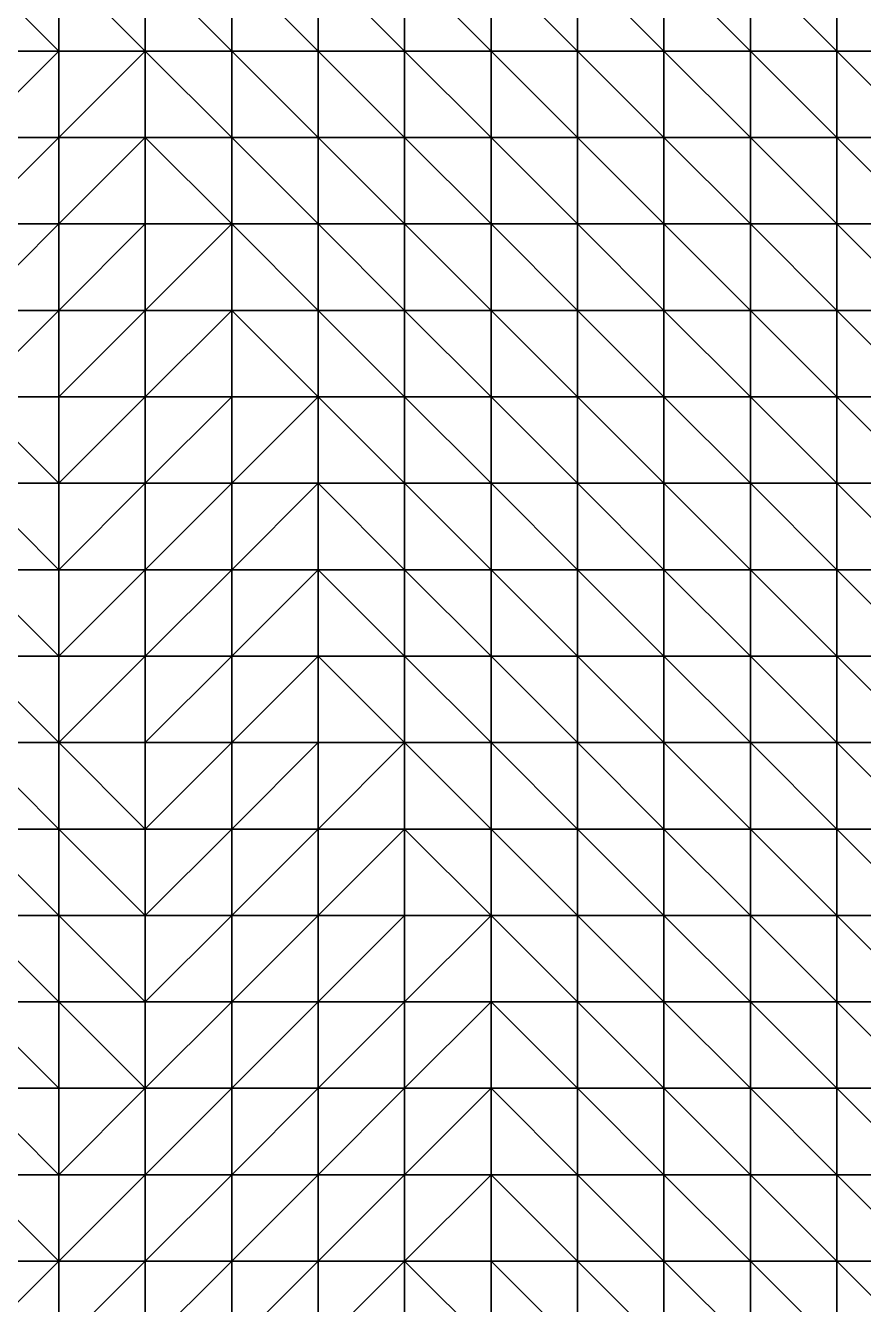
# Model space of a CAD drawing. Header units: metres. Extents: x -315 to 301, y -240 to 232.
# Drawn here: x 145.9 to 223.5, y -4 to 114.4 of the extents above; entities that cross this region are included whole.
import ezdxf

# ---------------------------------------------------------------- set-up
doc = ezdxf.new("R2010")
doc.units = ezdxf.units.M

msp = doc.modelspace()

# ---------------------------------------------------------------- linework, layer by layer
for points in [[(149, 112, -397.8098), (149, 120, -401.5745), (141, 120, -398.2804), (141.0001, 120.0001, -398.2803)], [(149, 112, -397.8098), (141, 120, -398.2804), (141, 112, -390.2804), (141.0001, 112.0001, -390.2803)], [(149, 120, -401.5745), (157, 112, -401.104), (157, 120, -402.5157), (157.0001, 120.0001, -402.5156)], [(149, 120, -401.5745), (149, 112, -397.8098), (157, 112, -401.104), (157.0001, 112.0001, -401.1039)], [(157, 120, -402.5157), (165, 112, -401.5745), (165, 120, -401.5745), (165.0001, 120.0001, -401.5745)], [(157, 120, -402.5157), (157, 112, -401.104), (165, 112, -401.5745), (165.0001, 112.0001, -401.5745)], [(165, 120, -401.5745), (173, 112, -400.1628), (173, 120, -399.6922), (173.0001, 120.0001, -399.6921)], [(165, 120, -401.5745), (165, 112, -401.5745), (173, 112, -400.1628), (173.0001, 112.0001, -400.1627)], [(173, 120, -399.6922), (181, 112, -399.2216), (181, 120, -398.2804), (181.0001, 120.0001, -398.2803)], [(173, 120, -399.6922), (173, 112, -400.1628), (181, 112, -399.2216), (181.0001, 112.0001, -399.2215)], [(181, 120, -398.2804), (189, 112, -398.2804), (189, 120, -398.2804), (189.0001, 120.0001, -398.2803)], [(181, 120, -398.2804), (181, 112, -399.2216), (189, 112, -398.2804), (189.0001, 112.0001, -398.2803)], [(189, 120, -398.2804), (197, 112, -396.8687), (197, 120, -397.3393), (197.0001, 120.0001, -397.3392)], [(189, 120, -398.2804), (189, 112, -398.2804), (197, 112, -396.8687), (197.0001, 112.0001, -396.8686)], [(197, 120, -397.3393), (205, 112, -395.9275), (205, 120, -395.9275), (205.0001, 120.0001, -395.9274)], [(197, 120, -397.3393), (197, 112, -396.8687), (205, 112, -395.9275), (205.0001, 112.0001, -395.9274)], [(205, 120, -395.9275), (213, 112, -397.8098), (213, 120, -397.3393), (213.0001, 120.0001, -397.3392)], [(205, 120, -395.9275), (205, 112, -395.9275), (213, 112, -397.8098), (213.0001, 112.0001, -397.8098)], [(213, 120, -397.3393), (221, 112, -399.2216), (221, 120, -399.2216), (221.0001, 120.0001, -399.2215)], [(213, 120, -397.3393), (213, 112, -397.8098), (221, 112, -399.2216), (221.0001, 112.0001, -399.2215)], [(221, 120, -399.2216), (229, 112, -398.2804), (229, 120, -398.2804), (229.0001, 120.0001, -398.2803)], [(221, 120, -399.2216), (221, 112, -399.2216), (229, 112, -398.2804), (229.0001, 112.0001, -398.2803)], [(141, 104, -379.9275), (149, 104, -390.2804), (149, 112, -397.8098), (149.0001, 112.0001, -397.8098)], [(141, 104, -379.9275), (149, 112, -397.8098), (141, 112, -390.2804), (141.0001, 112.0001, -390.2803)], [(149, 104, -390.2804), (157, 104, -398.2804), (157, 112, -401.104), (157.0001, 112.0001, -401.1039)], [(149, 104, -390.2804), (157, 112, -401.104), (149, 112, -397.8098), (149.0001, 112.0001, -397.8098)], [(157, 112, -401.104), (165, 104, -400.6334), (165, 112, -401.5745), (165.0001, 112.0001, -401.5745)], [(157, 112, -401.104), (157, 104, -398.2804), (165, 104, -400.6334), (165.0001, 104.0001, -400.6333)], [(165, 112, -401.5745), (173, 104, -400.6334), (173, 112, -400.1628), (173.0001, 112.0001, -400.1627)], [(165, 112, -401.5745), (165, 104, -400.6334), (173, 104, -400.6334), (173.0001, 104.0001, -400.6333)], [(173, 112, -400.1628), (181, 104, -400.1628), (181, 112, -399.2216), (181.0001, 112.0001, -399.2215)], [(173, 112, -400.1628), (173, 104, -400.6334), (181, 104, -400.1628), (181.0001, 104.0001, -400.1627)], [(181, 112, -399.2216), (189, 104, -399.2216), (189, 112, -398.2804), (189.0001, 112.0001, -398.2803)], [(181, 112, -399.2216), (181, 104, -400.1628), (189, 104, -399.2216), (189.0001, 104.0001, -399.2215)], [(189, 112, -398.2804), (197, 104, -397.8098), (197, 112, -396.8687), (197.0001, 112.0001, -396.8686)], [(189, 112, -398.2804), (189, 104, -399.2216), (197, 104, -397.8098), (197.0001, 104.0001, -397.8098)], [(197, 112, -396.8687), (205, 104, -396.3981), (205, 112, -395.9275), (205.0001, 112.0001, -395.9274)], [(197, 112, -396.8687), (197, 104, -397.8098), (205, 104, -396.3981), (205.0001, 104.0001, -396.398)], [(205, 112, -395.9275), (213, 104, -398.2804), (213, 112, -397.8098), (213.0001, 112.0001, -397.8098)], [(205, 112, -395.9275), (205, 104, -396.3981), (213, 104, -398.2804), (213.0001, 104.0001, -398.2803)], [(213, 112, -397.8098), (221, 104, -399.6922), (221, 112, -399.2216), (221.0001, 112.0001, -399.2215)], [(213, 112, -397.8098), (213, 104, -398.2804), (221, 104, -399.6922), (221.0001, 104.0001, -399.6921)], [(221, 112, -399.2216), (229, 104, -397.8098), (229, 112, -398.2804), (229.0001, 112.0001, -398.2803)], [(221, 112, -399.2216), (221, 104, -399.6922), (229, 104, -397.8098), (229.0001, 104.0001, -397.8098)], [(141, 96, -369.5745), (149, 96, -380.3981), (149, 104, -390.2804), (149.0001, 104.0001, -390.2803)], [(141, 96, -369.5745), (149, 104, -390.2804), (141, 104, -379.9275), (141.0001, 104.0001, -379.9274)], [(149, 96, -380.3981), (157, 96, -392.6334), (157, 104, -398.2804), (157.0001, 104.0001, -398.2803)], [(149, 96, -380.3981), (157, 104, -398.2804), (149, 104, -390.2804), (149.0001, 104.0001, -390.2803)], [(157, 104, -398.2804), (165, 96, -399.2216), (165, 104, -400.6334), (165.0001, 104.0001, -400.6333)], [(157, 104, -398.2804), (157, 96, -392.6334), (165, 96, -399.2216), (165.0001, 96.0001, -399.2215)], [(165, 104, -400.6334), (173, 96, -400.6334), (173, 104, -400.6334), (173.0001, 104.0001, -400.6333)], [(165, 104, -400.6334), (165, 96, -399.2216), (173, 96, -400.6334), (173.0001, 96.0001, -400.6333)], [(173, 104, -400.6334), (181, 96, -401.104), (181, 104, -400.1628), (181.0001, 104.0001, -400.1627)], [(173, 104, -400.6334), (173, 96, -400.6334), (181, 96, -401.104), (181.0001, 96.0001, -401.1039)], [(181, 104, -400.1628), (189, 96, -400.6334), (189, 104, -399.2216), (189.0001, 104.0001, -399.2215)], [(181, 104, -400.1628), (181, 96, -401.104), (189, 96, -400.6334), (189.0001, 96.0001, -400.6333)], [(189, 104, -399.2216), (197, 96, -399.2216), (197, 104, -397.8098), (197.0001, 104.0001, -397.8098)], [(189, 104, -399.2216), (189, 96, -400.6334), (197, 96, -399.2216), (197.0001, 96.0001, -399.2215)], [(197, 104, -397.8098), (205, 96, -397.8098), (205, 104, -396.3981), (205.0001, 104.0001, -396.398)], [(197, 104, -397.8098), (197, 96, -399.2216), (205, 96, -397.8098), (205.0001, 96.0001, -397.8098)], [(205, 104, -396.3981), (213, 96, -399.2216), (213, 104, -398.2804), (213.0001, 104.0001, -398.2803)], [(205, 104, -396.3981), (205, 96, -397.8098), (213, 96, -399.2216), (213.0001, 96.0001, -399.2215)], [(213, 104, -398.2804), (221, 96, -400.1628), (221, 104, -399.6922), (221.0001, 104.0001, -399.6921)], [(213, 104, -398.2804), (213, 96, -399.2216), (221, 96, -400.1628), (221.0001, 96.0001, -400.1627)], [(221, 104, -399.6922), (229, 96, -395.9275), (229, 104, -397.8098), (229.0001, 104.0001, -397.8098)], [(221, 104, -399.6922), (221, 96, -400.1628), (229, 96, -395.9275), (229.0001, 96.0001, -395.9274)], [(141, 88, -361.5745), (149, 88, -370.0451), (149, 96, -380.3981), (149.0001, 96.0001, -380.398)], [(141, 88, -361.5745), (149, 96, -380.3981), (141, 96, -369.5745), (141.0001, 96.0001, -369.5745)], [(149, 88, -370.0451), (157, 88, -385.104), (157, 96, -392.6334), (157.0001, 96.0001, -392.6333)], [(149, 88, -370.0451), (157, 96, -392.6334), (149, 96, -380.3981), (149.0001, 96.0001, -380.398)], [(157, 88, -385.104), (165, 88, -395.4569), (165, 96, -399.2216), (165.0001, 96.0001, -399.2215)], [(157, 88, -385.104), (165, 96, -399.2216), (157, 96, -392.6334), (157.0001, 96.0001, -392.6333)], [(165, 96, -399.2216), (173, 88, -399.6922), (173, 96, -400.6334), (173.0001, 96.0001, -400.6333)], [(165, 96, -399.2216), (165, 88, -395.4569), (173, 88, -399.6922), (173.0001, 88.0001, -399.6921)], [(173, 96, -400.6334), (181, 88, -401.5745), (181, 96, -401.104), (181.0001, 96.0001, -401.1039)], [(173, 96, -400.6334), (173, 88, -399.6922), (181, 88, -401.5745), (181.0001, 88.0001, -401.5745)], [(181, 96, -401.104), (189, 88, -401.5745), (189, 96, -400.6334), (189.0001, 96.0001, -400.6333)], [(181, 96, -401.104), (181, 88, -401.5745), (189, 88, -401.5745), (189.0001, 88.0001, -401.5745)], [(189, 96, -400.6334), (197, 88, -400.6334), (197, 96, -399.2216), (197.0001, 96.0001, -399.2215)], [(189, 96, -400.6334), (189, 88, -401.5745), (197, 88, -400.6334), (197.0001, 88.0001, -400.6333)], [(197, 96, -399.2216), (205, 88, -399.6922), (205, 96, -397.8098), (205.0001, 96.0001, -397.8098)], [(197, 96, -399.2216), (197, 88, -400.6334), (205, 88, -399.6922), (205.0001, 88.0001, -399.6921)], [(205, 96, -397.8098), (213, 88, -400.6334), (213, 96, -399.2216), (213.0001, 96.0001, -399.2215)], [(205, 96, -397.8098), (205, 88, -399.6922), (213, 88, -400.6334), (213.0001, 88.0001, -400.6333)], [(213, 96, -399.2216), (221, 88, -400.6334), (221, 96, -400.1628), (221.0001, 96.0001, -400.1627)], [(213, 96, -399.2216), (213, 88, -400.6334), (221, 88, -400.6334), (221.0001, 88.0001, -400.6333)], [(221, 96, -400.1628), (229, 88, -394.5157), (229, 96, -395.9275), (229.0001, 96.0001, -395.9274)], [(221, 96, -400.1628), (221, 88, -400.6334), (229, 88, -394.5157), (229.0001, 88.0001, -394.5156)], [(141, 80, -356.8687), (149, 80, -362.5158), (149, 88, -370.0451), (149.0001, 88.0001, -370.045)], [(141, 80, -356.8687), (149, 88, -370.0451), (141, 88, -361.5745), (141.0001, 88.0001, -361.5745)], [(149, 80, -362.5158), (157, 80, -376.6334), (157, 88, -385.104), (157.0001, 88.0001, -385.1039)], [(149, 80, -362.5158), (157, 88, -385.104), (149, 88, -370.0451), (149.0001, 88.0001, -370.045)], [(157, 80, -376.6334), (165, 80, -391.2216), (165, 88, -395.4569), (165.0001, 88.0001, -395.4568)], [(157, 80, -376.6334), (165, 88, -395.4569), (157, 88, -385.104), (157.0001, 88.0001, -385.1039)], [(165, 88, -395.4569), (173, 80, -398.751), (173, 88, -399.6922), (173.0001, 88.0001, -399.6921)], [(165, 88, -395.4569), (165, 80, -391.2216), (173, 80, -398.751), (173.0001, 80.0001, -398.7509)], [(173, 88, -399.6922), (181, 80, -401.5745), (181, 88, -401.5745), (181.0001, 88.0001, -401.5745)], [(173, 88, -399.6922), (173, 80, -398.751), (181, 80, -401.5745), (181.0001, 80.0001, -401.5745)], [(181, 88, -401.5745), (189, 80, -402.5157), (189, 88, -401.5745), (189.0001, 88.0001, -401.5745)], [(181, 88, -401.5745), (181, 80, -401.5745), (189, 80, -402.5157), (189.0001, 80.0001, -402.5156)], [(189, 88, -401.5745), (197, 80, -402.0451), (197, 88, -400.6334), (197.0001, 88.0001, -400.6333)], [(189, 88, -401.5745), (189, 80, -402.5157), (197, 80, -402.0451), (197.0001, 80.0001, -402.045)], [(197, 88, -400.6334), (205, 80, -401.5745), (205, 88, -399.6922), (205.0001, 88.0001, -399.6921)], [(197, 88, -400.6334), (197, 80, -402.0451), (205, 80, -401.5745), (205.0001, 80.0001, -401.5745)], [(205, 88, -399.6922), (213, 80, -401.5745), (213, 88, -400.6334), (213.0001, 88.0001, -400.6333)], [(205, 88, -399.6922), (205, 80, -401.5745), (213, 80, -401.5745), (213.0001, 80.0001, -401.5745)], [(213, 88, -400.6334), (221, 80, -401.104), (221, 88, -400.6334), (221.0001, 88.0001, -400.6333)], [(213, 88, -400.6334), (213, 80, -401.5745), (221, 80, -401.104), (221.0001, 80.0001, -401.1039)], [(221, 88, -400.6334), (229, 80, -395.4569), (229, 88, -394.5157), (229.0001, 88.0001, -394.5156)], [(221, 88, -400.6334), (221, 80, -401.104), (229, 80, -395.4569), (229.0001, 80.0001, -395.4568)], [(141, 80, -356.8687), (149, 72, -358.2804), (149, 80, -362.5158), (149.0001, 80.0001, -362.5157)], [(141, 80, -356.8687), (141, 72, -355.4569), (149, 72, -358.2804), (149.0001, 72.0001, -358.2803)], [(149, 72, -358.2804), (157, 72, -370.9863), (157, 80, -376.6334), (157.0001, 80.0001, -376.6333)], [(149, 72, -358.2804), (157, 80, -376.6334), (149, 80, -362.5158), (149.0001, 80.0001, -362.5157)], [(157, 72, -370.9863), (165, 72, -388.3981), (165, 80, -391.2216), (165.0001, 80.0001, -391.2215)], [(157, 72, -370.9863), (165, 80, -391.2216), (157, 80, -376.6334), (157.0001, 80.0001, -376.6333)], [(165, 72, -388.3981), (173, 72, -398.751), (173, 80, -398.751), (173.0001, 80.0001, -398.7509)], [(165, 72, -388.3981), (173, 80, -398.751), (165, 80, -391.2216), (165.0001, 80.0001, -391.2215)], [(173, 80, -398.751), (181, 72, -402.5157), (181, 80, -401.5745), (181.0001, 80.0001, -401.5745)], [(173, 80, -398.751), (173, 72, -398.751), (181, 72, -402.5157), (181.0001, 72.0001, -402.5156)], [(181, 80, -401.5745), (189, 72, -403.4569), (189, 80, -402.5157), (189.0001, 80.0001, -402.5156)], [(181, 80, -401.5745), (181, 72, -402.5157), (189, 72, -403.4569), (189.0001, 72.0001, -403.4568)], [(189, 80, -402.5157), (197, 72, -402.9863), (197, 80, -402.0451), (197.0001, 80.0001, -402.045)], [(189, 80, -402.5157), (189, 72, -403.4569), (197, 72, -402.9863), (197.0001, 72.0001, -402.9862)], [(197, 80, -402.0451), (205, 72, -402.0451), (205, 80, -401.5745), (205.0001, 80.0001, -401.5745)], [(197, 80, -402.0451), (197, 72, -402.9863), (205, 72, -402.0451), (205.0001, 72.0001, -402.045)], [(205, 80, -401.5745), (213, 72, -402.0451), (213, 80, -401.5745), (213.0001, 80.0001, -401.5745)], [(205, 80, -401.5745), (205, 72, -402.0451), (213, 72, -402.0451), (213.0001, 72.0001, -402.045)], [(213, 80, -401.5745), (221, 72, -401.5745), (221, 80, -401.104), (221.0001, 80.0001, -401.1039)], [(213, 80, -401.5745), (213, 72, -402.0451), (221, 72, -401.5745), (221.0001, 72.0001, -401.5745)], [(221, 80, -401.104), (229, 72, -398.2804), (229, 80, -395.4569), (229.0001, 80.0001, -395.4568)], [(221, 80, -401.104), (221, 72, -401.5745), (229, 72, -398.2804), (229.0001, 72.0001, -398.2803)], [(141, 72, -355.4569), (149, 64, -357.3393), (149, 72, -358.2804), (149.0001, 72.0001, -358.2803)], [(141, 72, -355.4569), (141, 64, -355.9275), (149, 64, -357.3393), (149.0001, 64.0001, -357.3392)], [(149, 64, -357.3393), (157, 64, -368.1628), (157, 72, -370.9863), (157.0001, 72.0001, -370.9862)], [(149, 64, -357.3393), (157, 72, -370.9863), (149, 72, -358.2804), (149.0001, 72.0001, -358.2803)], [(157, 64, -368.1628), (165, 64, -387.4569), (165, 72, -388.3981), (165.0001, 72.0001, -388.398)], [(157, 64, -368.1628), (165, 72, -388.3981), (157, 72, -370.9863), (157.0001, 72.0001, -370.9862)], [(165, 64, -387.4569), (173, 64, -399.2216), (173, 72, -398.751), (173.0001, 72.0001, -398.7509)], [(165, 64, -387.4569), (173, 72, -398.751), (165, 72, -388.3981), (165.0001, 72.0001, -388.398)], [(173, 72, -398.751), (181, 64, -403.4569), (181, 72, -402.5157), (181.0001, 72.0001, -402.5156)], [(173, 72, -398.751), (173, 64, -399.2216), (181, 64, -403.4569), (181.0001, 64.0001, -403.4568)], [(181, 72, -402.5157), (189, 64, -403.4569), (189, 72, -403.4569), (189.0001, 72.0001, -403.4568)], [(181, 72, -402.5157), (181, 64, -403.4569), (189, 64, -403.4569), (189.0001, 64.0001, -403.4568)], [(189, 72, -403.4569), (197, 64, -402.9863), (197, 72, -402.9863), (197.0001, 72.0001, -402.9862)], [(189, 72, -403.4569), (189, 64, -403.4569), (197, 64, -402.9863), (197.0001, 64.0001, -402.9862)], [(197, 72, -402.9863), (205, 64, -402.5157), (205, 72, -402.0451), (205.0001, 72.0001, -402.045)], [(197, 72, -402.9863), (197, 64, -402.9863), (205, 64, -402.5157), (205.0001, 64.0001, -402.5156)], [(205, 72, -402.0451), (213, 64, -402.5157), (213, 72, -402.0451), (213.0001, 72.0001, -402.045)], [(205, 72, -402.0451), (205, 64, -402.5157), (213, 64, -402.5157), (213.0001, 64.0001, -402.5156)], [(213, 72, -402.0451), (221, 64, -402.0451), (221, 72, -401.5745), (221.0001, 72.0001, -401.5745)], [(213, 72, -402.0451), (213, 64, -402.5157), (221, 64, -402.0451), (221.0001, 64.0001, -402.045)], [(221, 72, -401.5745), (229, 64, -400.1628), (229, 72, -398.2804), (229.0001, 72.0001, -398.2803)], [(221, 72, -401.5745), (221, 64, -402.0451), (229, 64, -400.1628), (229.0001, 64.0001, -400.1627)], [(141, 64, -355.9275), (149, 56, -355.9275), (149, 64, -357.3393), (149.0001, 64.0001, -357.3392)], [(141, 64, -355.9275), (141, 56, -354.9863), (149, 56, -355.9275), (149.0001, 56.0001, -355.9274)], [(149, 56, -355.9275), (157, 56, -365.8098), (157, 64, -368.1628), (157.0001, 64.0001, -368.1627)], [(149, 56, -355.9275), (157, 64, -368.1628), (149, 64, -357.3393), (149.0001, 64.0001, -357.3392)], [(157, 56, -365.8098), (165, 56, -384.6334), (165, 64, -387.4569), (165.0001, 64.0001, -387.4568)], [(157, 56, -365.8098), (165, 64, -387.4569), (157, 64, -368.1628), (157.0001, 64.0001, -368.1627)], [(165, 56, -384.6334), (173, 56, -398.2804), (173, 64, -399.2216), (173.0001, 64.0001, -399.2215)], [(165, 56, -384.6334), (173, 64, -399.2216), (165, 64, -387.4569), (165.0001, 64.0001, -387.4568)], [(173, 64, -399.2216), (181, 56, -402.9863), (181, 64, -403.4569), (181.0001, 64.0001, -403.4568)], [(173, 64, -399.2216), (173, 56, -398.2804), (181, 56, -402.9863), (181.0001, 56.0001, -402.9862)], [(181, 64, -403.4569), (189, 56, -403.4569), (189, 64, -403.4569), (189.0001, 64.0001, -403.4568)], [(181, 64, -403.4569), (181, 56, -402.9863), (189, 56, -403.4569), (189.0001, 56.0001, -403.4568)], [(189, 64, -403.4569), (197, 56, -402.9863), (197, 64, -402.9863), (197.0001, 64.0001, -402.9862)], [(189, 64, -403.4569), (189, 56, -403.4569), (197, 56, -402.9863), (197.0001, 56.0001, -402.9862)], [(197, 64, -402.9863), (205, 56, -402.9863), (205, 64, -402.5157), (205.0001, 64.0001, -402.5156)], [(197, 64, -402.9863), (197, 56, -402.9863), (205, 56, -402.9863), (205.0001, 56.0001, -402.9862)], [(205, 64, -402.5157), (213, 56, -402.5157), (213, 64, -402.5157), (213.0001, 64.0001, -402.5156)], [(205, 64, -402.5157), (205, 56, -402.9863), (213, 56, -402.5157), (213.0001, 56.0001, -402.5156)], [(213, 64, -402.5157), (221, 56, -402.5157), (221, 64, -402.0451), (221.0001, 64.0001, -402.045)], [(213, 64, -402.5157), (213, 56, -402.5157), (221, 56, -402.5157), (221.0001, 56.0001, -402.5156)], [(221, 64, -402.0451), (229, 56, -401.5745), (229, 64, -400.1628), (229.0001, 64.0001, -400.1627)], [(221, 64, -402.0451), (221, 56, -402.5157), (229, 56, -401.5745), (229.0001, 56.0001, -401.5745)], [(141, 56, -354.9863), (149, 48, -351.2216), (149, 56, -355.9275), (149.0001, 56.0001, -355.9274)], [(141, 56, -354.9863), (141, 48, -350.2804), (149, 48, -351.2216), (149.0001, 48.0001, -351.2215)], [(149, 48, -351.2216), (157, 48, -360.1628), (157, 56, -365.8098), (157.0001, 56.0001, -365.8098)], [(149, 48, -351.2216), (157, 56, -365.8098), (149, 56, -355.9275), (149.0001, 56.0001, -355.9274)], [(157, 48, -360.1628), (165, 48, -378.0451), (165, 56, -384.6334), (165.0001, 56.0001, -384.6333)], [(157, 48, -360.1628), (165, 56, -384.6334), (157, 56, -365.8098), (157.0001, 56.0001, -365.8098)], [(165, 48, -378.0451), (173, 48, -394.5157), (173, 56, -398.2804), (173.0001, 56.0001, -398.2803)], [(165, 48, -378.0451), (173, 56, -398.2804), (165, 56, -384.6334), (165.0001, 56.0001, -384.6333)], [(173, 56, -398.2804), (181, 48, -401.5745), (181, 56, -402.9863), (181.0001, 56.0001, -402.9862)], [(173, 56, -398.2804), (173, 48, -394.5157), (181, 48, -401.5745), (181.0001, 48.0001, -401.5745)], [(181, 56, -402.9863), (189, 48, -402.9863), (189, 56, -403.4569), (189.0001, 56.0001, -403.4568)], [(181, 56, -402.9863), (181, 48, -401.5745), (189, 48, -402.9863), (189.0001, 48.0001, -402.9862)], [(189, 56, -403.4569), (197, 48, -402.9863), (197, 56, -402.9863), (197.0001, 56.0001, -402.9862)], [(189, 56, -403.4569), (189, 48, -402.9863), (197, 48, -402.9863), (197.0001, 48.0001, -402.9862)], [(197, 56, -402.9863), (205, 48, -402.9863), (205, 56, -402.9863), (205.0001, 56.0001, -402.9862)], [(197, 56, -402.9863), (197, 48, -402.9863), (205, 48, -402.9863), (205.0001, 48.0001, -402.9862)], [(205, 56, -402.9863), (213, 48, -402.9863), (213, 56, -402.5157), (213.0001, 56.0001, -402.5156)], [(205, 56, -402.9863), (205, 48, -402.9863), (213, 48, -402.9863), (213.0001, 48.0001, -402.9862)], [(213, 56, -402.5157), (221, 48, -402.5157), (221, 56, -402.5157), (221.0001, 56.0001, -402.5156)], [(213, 56, -402.5157), (213, 48, -402.9863), (221, 48, -402.5157), (221.0001, 48.0001, -402.5156)], [(221, 56, -402.5157), (229, 48, -402.0451), (229, 56, -401.5745), (229.0001, 56.0001, -401.5745)], [(221, 56, -402.5157), (221, 48, -402.5157), (229, 48, -402.0451), (229.0001, 48.0001, -402.045)], [(149, 40, -342.2804), (149, 48, -351.2216), (141, 48, -350.2804), (141.0001, 48.0001, -350.2803)], [(149, 40, -342.2804), (141, 48, -350.2804), (141, 40, -340.8687), (141.0001, 40.0001, -340.8686)], [(157, 40, -349.8098), (157, 48, -360.1628), (149, 48, -351.2216), (149.0001, 48.0001, -351.2215)], [(157, 40, -349.8098), (149, 48, -351.2216), (149, 40, -342.2804), (149.0001, 40.0001, -342.2803)], [(157, 40, -349.8098), (165, 40, -367.2216), (165, 48, -378.0451), (165.0001, 48.0001, -378.045)], [(157, 40, -349.8098), (165, 48, -378.0451), (157, 48, -360.1628), (157.0001, 48.0001, -360.1627)], [(165, 40, -367.2216), (173, 40, -387.9275), (173, 48, -394.5157), (173.0001, 48.0001, -394.5156)], [(165, 40, -367.2216), (173, 48, -394.5157), (165, 48, -378.0451), (165.0001, 48.0001, -378.045)], [(173, 40, -387.9275), (181, 40, -398.751), (181, 48, -401.5745), (181.0001, 48.0001, -401.5745)], [(173, 40, -387.9275), (181, 48, -401.5745), (173, 48, -394.5157), (173.0001, 48.0001, -394.5156)], [(181, 48, -401.5745), (189, 40, -402.5157), (189, 48, -402.9863), (189.0001, 48.0001, -402.9862)], [(181, 48, -401.5745), (181, 40, -398.751), (189, 40, -402.5157), (189.0001, 40.0001, -402.5156)], [(189, 48, -402.9863), (197, 40, -402.9863), (197, 48, -402.9863), (197.0001, 48.0001, -402.9862)], [(189, 48, -402.9863), (189, 40, -402.5157), (197, 40, -402.9863), (197.0001, 40.0001, -402.9862)], [(197, 48, -402.9863), (205, 40, -403.4569), (205, 48, -402.9863), (205.0001, 48.0001, -402.9862)], [(197, 48, -402.9863), (197, 40, -402.9863), (205, 40, -403.4569), (205.0001, 40.0001, -403.4568)], [(205, 48, -402.9863), (213, 40, -403.4569), (213, 48, -402.9863), (213.0001, 48.0001, -402.9862)], [(205, 48, -402.9863), (205, 40, -403.4569), (213, 40, -403.4569), (213.0001, 40.0001, -403.4568)], [(213, 48, -402.9863), (221, 40, -402.9863), (221, 48, -402.5157), (221.0001, 48.0001, -402.5156)], [(213, 48, -402.9863), (213, 40, -403.4569), (221, 40, -402.9863), (221.0001, 40.0001, -402.9862)], [(221, 48, -402.5157), (229, 40, -402.0451), (229, 48, -402.0451), (229.0001, 48.0001, -402.045)], [(221, 48, -402.5157), (221, 40, -402.9863), (229, 40, -402.0451), (229.0001, 40.0001, -402.045)], [(149, 32, -330.9863), (149, 40, -342.2804), (141, 40, -340.8687), (141.0001, 40.0001, -340.8686)], [(149, 32, -330.9863), (141, 40, -340.8687), (141, 32, -329.5745), (141.0001, 32.0001, -329.5745)], [(157, 32, -337.1039), (157, 40, -349.8098), (149, 40, -342.2804), (149.0001, 40.0001, -342.2803)], [(157, 32, -337.1039), (149, 40, -342.2804), (149, 32, -330.9863), (149.0001, 32.0001, -330.9862)], [(157, 32, -337.1039), (165, 32, -354.0451), (165, 40, -367.2216), (165.0001, 40.0001, -367.2215)], [(157, 32, -337.1039), (165, 40, -367.2216), (157, 40, -349.8098), (157.0001, 40.0001, -349.8098)], [(165, 32, -354.0451), (173, 32, -378.9863), (173, 40, -387.9275), (173.0001, 40.0001, -387.9274)], [(165, 32, -354.0451), (173, 40, -387.9275), (165, 40, -367.2216), (165.0001, 40.0001, -367.2215)], [(173, 32, -378.9863), (181, 32, -395.4569), (181, 40, -398.751), (181.0001, 40.0001, -398.7509)], [(173, 32, -378.9863), (181, 40, -398.751), (173, 40, -387.9275), (173.0001, 40.0001, -387.9274)], [(181, 40, -398.751), (189, 32, -402.0451), (189, 40, -402.5157), (189.0001, 40.0001, -402.5156)], [(181, 40, -398.751), (181, 32, -395.4569), (189, 32, -402.0451), (189.0001, 32.0001, -402.045)], [(189, 40, -402.5157), (197, 32, -403.4569), (197, 40, -402.9863), (197.0001, 40.0001, -402.9862)], [(189, 40, -402.5157), (189, 32, -402.0451), (197, 32, -403.4569), (197.0001, 32.0001, -403.4568)], [(197, 40, -402.9863), (205, 32, -403.9275), (205, 40, -403.4569), (205.0001, 40.0001, -403.4568)], [(197, 40, -402.9863), (197, 32, -403.4569), (205, 32, -403.9275), (205.0001, 32.0001, -403.9274)], [(205, 40, -403.4569), (213, 32, -403.9275), (213, 40, -403.4569), (213.0001, 40.0001, -403.4568)], [(205, 40, -403.4569), (205, 32, -403.9275), (213, 32, -403.9275), (213.0001, 32.0001, -403.9274)], [(213, 40, -403.4569), (221, 32, -402.9863), (221, 40, -402.9863), (221.0001, 40.0001, -402.9862)], [(213, 40, -403.4569), (213, 32, -403.9275), (221, 32, -402.9863), (221.0001, 32.0001, -402.9862)], [(221, 40, -402.9863), (229, 32, -402.0451), (229, 40, -402.0451), (229.0001, 40.0001, -402.045)], [(221, 40, -402.9863), (221, 32, -402.9863), (229, 32, -402.0451), (229.0001, 32.0001, -402.045)], [(149, 24, -320.1628), (149, 32, -330.9863), (141, 32, -329.5745), (141.0001, 32.0001, -329.5745)], [(149, 24, -320.1628), (141, 32, -329.5745), (141, 24, -318.2804), (141.0001, 24.0001, -318.2803)], [(157, 24, -326.2804), (157, 32, -337.1039), (149, 32, -330.9863), (149.0001, 32.0001, -330.9862)], [(157, 24, -326.2804), (149, 32, -330.9863), (149, 24, -320.1628), (149.0001, 24.0001, -320.1627)], [(157, 24, -326.2804), (165, 24, -342.751), (165, 32, -354.0451), (165.0001, 32.0001, -354.045)], [(157, 24, -326.2804), (165, 32, -354.0451), (157, 32, -337.1039), (157.0001, 32.0001, -337.1039)], [(165, 24, -342.751), (173, 24, -370.9863), (173, 32, -378.9863), (173.0001, 32.0001, -378.9862)], [(165, 24, -342.751), (173, 32, -378.9863), (165, 32, -354.0451), (165.0001, 32.0001, -354.045)], [(173, 24, -370.9863), (181, 24, -392.6334), (181, 32, -395.4569), (181.0001, 32.0001, -395.4568)], [(173, 24, -370.9863), (181, 32, -395.4569), (173, 32, -378.9863), (173.0001, 32.0001, -378.9862)], [(181, 24, -392.6334), (189, 24, -402.0451), (189, 32, -402.0451), (189.0001, 32.0001, -402.045)], [(181, 24, -392.6334), (189, 32, -402.0451), (181, 32, -395.4569), (181.0001, 32.0001, -395.4568)], [(189, 32, -402.0451), (197, 24, -403.9275), (197, 32, -403.4569), (197.0001, 32.0001, -403.4568)], [(189, 32, -402.0451), (189, 24, -402.0451), (197, 24, -403.9275), (197.0001, 24.0001, -403.9274)], [(197, 32, -403.4569), (205, 24, -404.3981), (205, 32, -403.9275), (205.0001, 32.0001, -403.9274)], [(197, 32, -403.4569), (197, 24, -403.9275), (205, 24, -404.3981), (205.0001, 24.0001, -404.398)], [(205, 32, -403.9275), (213, 24, -403.9275), (213, 32, -403.9275), (213.0001, 32.0001, -403.9274)], [(205, 32, -403.9275), (205, 24, -404.3981), (213, 24, -403.9275), (213.0001, 24.0001, -403.9274)], [(213, 32, -403.9275), (221, 24, -402.9863), (221, 32, -402.9863), (221.0001, 32.0001, -402.9862)], [(213, 32, -403.9275), (213, 24, -403.9275), (221, 24, -402.9863), (221.0001, 24.0001, -402.9862)], [(221, 32, -402.9863), (229, 24, -402.0451), (229, 32, -402.0451), (229.0001, 32.0001, -402.045)], [(221, 32, -402.9863), (221, 24, -402.9863), (229, 24, -402.0451), (229.0001, 24.0001, -402.045)], [(149, 16, -311.6922), (149, 24, -320.1628), (141, 24, -318.2804), (141.0001, 24.0001, -318.2803)], [(149, 16, -311.6922), (141, 24, -318.2804), (141, 16, -308.8687), (141.0001, 16.0001, -308.8686)], [(157, 16, -318.751), (157, 24, -326.2804), (149, 24, -320.1628), (149.0001, 24.0001, -320.1627)], [(157, 16, -318.751), (149, 24, -320.1628), (149, 16, -311.6922), (149.0001, 16.0001, -311.6921)], [(157, 16, -318.751), (165, 16, -336.1628), (165, 24, -342.751), (165.0001, 24.0001, -342.7509)], [(157, 16, -318.751), (165, 24, -342.751), (157, 24, -326.2804), (157.0001, 24.0001, -326.2803)], [(165, 16, -336.1628), (173, 16, -366.751), (173, 24, -370.9863), (173.0001, 24.0001, -370.9862)], [(165, 16, -336.1628), (173, 24, -370.9863), (165, 24, -342.751), (165.0001, 24.0001, -342.7509)], [(173, 16, -366.751), (181, 16, -391.6922), (181, 24, -392.6334), (181.0001, 24.0001, -392.6333)], [(173, 16, -366.751), (181, 24, -392.6334), (173, 24, -370.9863), (173.0001, 24.0001, -370.9862)], [(181, 16, -391.6922), (189, 16, -402.0451), (189, 24, -402.0451), (189.0001, 24.0001, -402.045)], [(181, 16, -391.6922), (189, 24, -402.0451), (181, 24, -392.6334), (181.0001, 24.0001, -392.6333)], [(189, 24, -402.0451), (197, 16, -404.3981), (197, 24, -403.9275), (197.0001, 24.0001, -403.9274)], [(189, 24, -402.0451), (189, 16, -402.0451), (197, 16, -404.3981), (197.0001, 16.0001, -404.398)], [(197, 24, -403.9275), (205, 16, -404.3981), (205, 24, -404.3981), (205.0001, 24.0001, -404.398)], [(197, 24, -403.9275), (197, 16, -404.3981), (205, 16, -404.3981), (205.0001, 16.0001, -404.398)], [(205, 24, -404.3981), (213, 16, -403.9275), (213, 24, -403.9275), (213.0001, 24.0001, -403.9274)], [(205, 24, -404.3981), (205, 16, -404.3981), (213, 16, -403.9275), (213.0001, 16.0001, -403.9274)], [(213, 24, -403.9275), (221, 16, -402.9863), (221, 24, -402.9863), (221.0001, 24.0001, -402.9862)], [(213, 24, -403.9275), (213, 16, -403.9275), (221, 16, -402.9863), (221.0001, 16.0001, -402.9862)], [(221, 24, -402.9863), (229, 16, -402.0451), (229, 24, -402.0451), (229.0001, 24.0001, -402.045)], [(221, 24, -402.9863), (221, 16, -402.9863), (229, 16, -402.0451), (229.0001, 16.0001, -402.045)], [(141, 16, -308.8687), (149, 8, -307.9275), (149, 16, -311.6922), (149.0001, 16.0001, -311.6921)], [(141, 16, -308.8687), (141, 8, -304.1628), (149, 8, -307.9275), (149.0001, 8.0001, -307.9274)], [(149, 8, -307.9275), (157, 8, -316.8687), (157, 16, -318.751), (157.0001, 16.0001, -318.7509)], [(149, 8, -307.9275), (157, 16, -318.751), (149, 16, -311.6922), (149.0001, 16.0001, -311.6921)], [(157, 8, -316.8687), (165, 8, -336.1628), (165, 16, -336.1628), (165.0001, 16.0001, -336.1627)], [(157, 8, -316.8687), (165, 16, -336.1628), (157, 16, -318.751), (157.0001, 16.0001, -318.7509)], [(165, 8, -336.1628), (173, 8, -368.1628), (173, 16, -366.751), (173.0001, 16.0001, -366.7509)], [(165, 8, -336.1628), (173, 16, -366.751), (165, 16, -336.1628), (165.0001, 16.0001, -336.1627)], [(173, 8, -368.1628), (181, 8, -393.104), (181, 16, -391.6922), (181.0001, 16.0001, -391.6921)], [(173, 8, -368.1628), (181, 16, -391.6922), (173, 16, -366.751), (173.0001, 16.0001, -366.7509)], [(181, 8, -393.104), (189, 8, -402.5157), (189, 16, -402.0451), (189.0001, 16.0001, -402.045)], [(181, 8, -393.104), (189, 16, -402.0451), (181, 16, -391.6922), (181.0001, 16.0001, -391.6921)], [(189, 16, -402.0451), (197, 8, -404.3981), (197, 16, -404.3981), (197.0001, 16.0001, -404.398)], [(189, 16, -402.0451), (189, 8, -402.5157), (197, 8, -404.3981), (197.0001, 8.0001, -404.398)], [(197, 16, -404.3981), (205, 8, -404.3981), (205, 16, -404.3981), (205.0001, 16.0001, -404.398)], [(197, 16, -404.3981), (197, 8, -404.3981), (205, 8, -404.3981), (205.0001, 8.0001, -404.398)], [(205, 16, -404.3981), (213, 8, -403.9275), (213, 16, -403.9275), (213.0001, 16.0001, -403.9274)], [(205, 16, -404.3981), (205, 8, -404.3981), (213, 8, -403.9275), (213.0001, 8.0001, -403.9274)], [(213, 16, -403.9275), (221, 8, -402.9863), (221, 16, -402.9863), (221.0001, 16.0001, -402.9862)], [(213, 16, -403.9275), (213, 8, -403.9275), (221, 8, -402.9863), (221.0001, 8.0001, -402.9862)], [(221, 16, -402.9863), (229, 8, -402.0451), (229, 16, -402.0451), (229.0001, 16.0001, -402.045)], [(221, 16, -402.9863), (221, 8, -402.9863), (229, 8, -402.0451), (229.0001, 8.0001, -402.045)], [(141, 8, -304.1628), (149, 0, -308.3981), (149, 8, -307.9275), (149.0001, 8.0001, -307.9274)], [(141, 8, -304.1628), (141, 0, -303.2216), (149, 0, -308.3981), (149.0001, 0.0001, -308.398)], [(149, 0, -308.3981), (157, 0, -321.1039), (157, 8, -316.8687), (157.0001, 8.0001, -316.8686)], [(149, 0, -308.3981), (157, 8, -316.8687), (149, 8, -307.9275), (149.0001, 8.0001, -307.9274)], [(157, 0, -321.1039), (165, 0, -345.5745), (165, 8, -336.1628), (165.0001, 8.0001, -336.1627)], [(157, 0, -321.1039), (165, 8, -336.1628), (157, 8, -316.8687), (157.0001, 8.0001, -316.8686)], [(165, 0, -345.5745), (173, 0, -376.6334), (173, 8, -368.1628), (173.0001, 8.0001, -368.1627)], [(165, 0, -345.5745), (173, 8, -368.1628), (165, 8, -336.1628), (165.0001, 8.0001, -336.1627)], [(173, 0, -376.6334), (181, 0, -396.8687), (181, 8, -393.104), (181.0001, 8.0001, -393.1039)], [(173, 0, -376.6334), (181, 8, -393.104), (173, 8, -368.1628), (173.0001, 8.0001, -368.1627)], [(181, 0, -396.8687), (189, 0, -403.4569), (189, 8, -402.5157), (189.0001, 8.0001, -402.5156)], [(181, 0, -396.8687), (189, 8, -402.5157), (181, 8, -393.104), (181.0001, 8.0001, -393.1039)], [(189, 8, -402.5157), (197, 0, -404.3981), (197, 8, -404.3981), (197.0001, 8.0001, -404.398)], [(189, 8, -402.5157), (189, 0, -403.4569), (197, 0, -404.3981), (197.0001, 0.0001, -404.398)], [(197, 8, -404.3981), (205, 0, -403.9275), (205, 8, -404.3981), (205.0001, 8.0001, -404.398)], [(197, 8, -404.3981), (197, 0, -404.3981), (205, 0, -403.9275), (205.0001, 0.0001, -403.9274)], [(205, 8, -404.3981), (213, 0, -403.4569), (213, 8, -403.9275), (213.0001, 8.0001, -403.9274)], [(205, 8, -404.3981), (205, 0, -403.9275), (213, 0, -403.4569), (213.0001, 0.0001, -403.4568)], [(213, 8, -403.9275), (221, 0, -402.9863), (221, 8, -402.9863), (221.0001, 8.0001, -402.9862)], [(213, 8, -403.9275), (213, 0, -403.4569), (221, 0, -402.9863), (221.0001, 0.0001, -402.9862)], [(221, 8, -402.9863), (229, 0, -401.5745), (229, 8, -402.0451), (229.0001, 8.0001, -402.045)], [(221, 8, -402.9863), (221, 0, -402.9863), (229, 0, -401.5745), (229.0001, 0.0001, -401.5745)], [(141, -8, -306.5157), (149, -8, -314.9863), (149, 0, -308.3981), (149.0001, 0.0001, -308.398)], [(141, -8, -306.5157), (149, 0, -308.3981), (141, 0, -303.2216), (141.0001, 0.0001, -303.2215)], [(149, -8, -314.9863), (157, -8, -334.751), (157, 0, -321.1039), (157.0001, 0.0001, -321.1039)], [(149, -8, -314.9863), (157, 0, -321.1039), (149, 0, -308.3981), (149.0001, 0.0001, -308.398)], [(157, -8, -334.751), (165, -8, -362.9863), (165, 0, -345.5745), (165.0001, 0.0001, -345.5745)], [(157, -8, -334.751), (165, 0, -345.5745), (157, 0, -321.1039), (157.0001, 0.0001, -321.1039)], [(165, -8, -362.9863), (173, -8, -387.9275), (173, 0, -376.6334), (173.0001, 0.0001, -376.6333)], [(165, -8, -362.9863), (173, 0, -376.6334), (165, 0, -345.5745), (165.0001, 0.0001, -345.5745)], [(173, -8, -387.9275), (181, -8, -400.1628), (181, 0, -396.8687), (181.0001, 0.0001, -396.8686)], [(173, -8, -387.9275), (181, 0, -396.8687), (173, 0, -376.6334), (173.0001, 0.0001, -376.6333)], [(181, 0, -396.8687), (189, -8, -403.4569), (189, 0, -403.4569), (189.0001, 0.0001, -403.4568)], [(181, 0, -396.8687), (181, -8, -400.1628), (189, -8, -403.4569), (189.0001, -7.9999, -403.4568)], [(189, 0, -403.4569), (197, -8, -403.4569), (197, 0, -404.3981), (197.0001, 0.0001, -404.398)], [(189, 0, -403.4569), (189, -8, -403.4569), (197, -8, -403.4569), (197.0001, -7.9999, -403.4568)], [(197, 0, -404.3981), (205, -8, -402.9863), (205, 0, -403.9275), (205.0001, 0.0001, -403.9274)], [(197, 0, -404.3981), (197, -8, -403.4569), (205, -8, -402.9863), (205.0001, -7.9999, -402.9862)], [(205, 0, -403.9275), (213, -8, -402.9863), (213, 0, -403.4569), (213.0001, 0.0001, -403.4568)], [(205, 0, -403.9275), (205, -8, -402.9863), (213, -8, -402.9863), (213.0001, -7.9999, -402.9862)], [(213, 0, -403.4569), (221, -8, -402.0451), (221, 0, -402.9863), (221.0001, 0.0001, -402.9862)], [(213, 0, -403.4569), (213, -8, -402.9863), (221, -8, -402.0451), (221.0001, -7.9999, -402.045)], [(221, 0, -402.9863), (229, -8, -399.6922), (229, 0, -401.5745), (229.0001, 0.0001, -401.5745)], [(221, 0, -402.9863), (221, -8, -402.0451), (229, -8, -399.6922), (229.0001, -7.9999, -399.6921)]]:
    msp.add_3dface(points)

doc.saveas('drawing.dxf')
